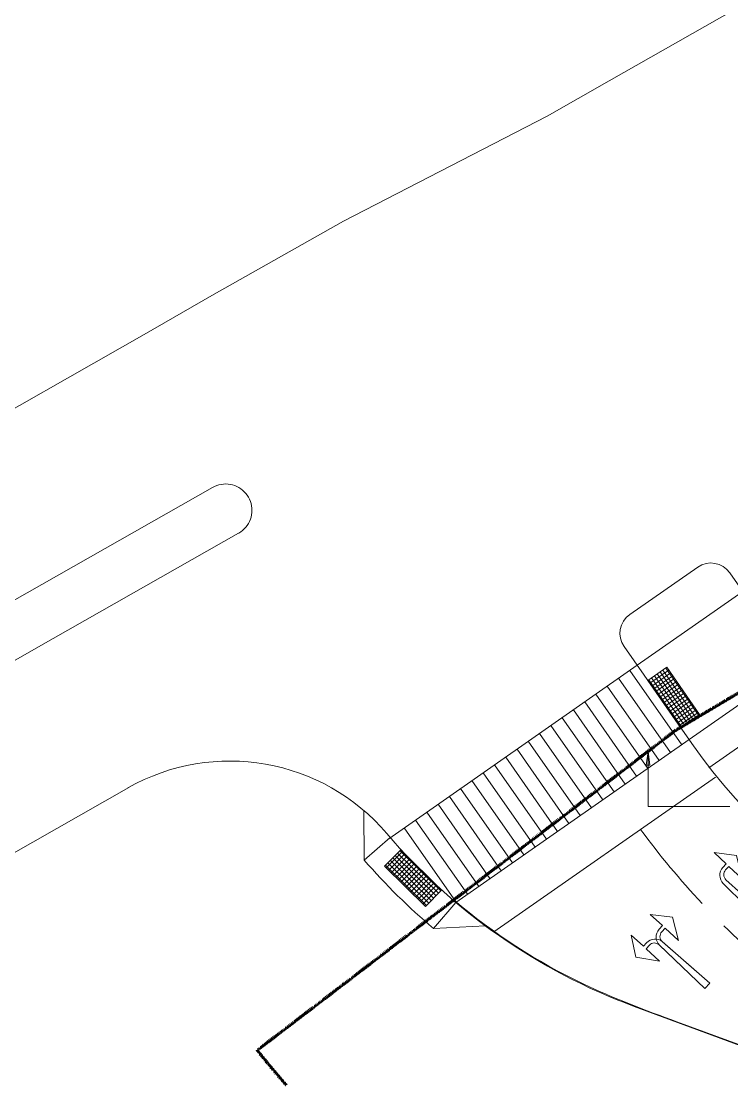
# Model space of a CAD drawing. Header units: millimetres. Extents: x -1578195 to 622687, y -255792 to 391308.
# Drawn here: x -47571 to -16584, y 129729 to 176145 of the extents above; entities that cross this region are included whole.
import ezdxf

# ---------------------------------------------------------------- set-up
doc = ezdxf.new("R2010")
doc.units = ezdxf.units.MM
doc.linetypes.add('Double dash', pattern=[24.5, 10, -3, 2, -3, 2, -4.5])
doc.linetypes.add('Double dash_2_', pattern=[42.8625, 15.875, -4.7625, 6.35, -4.7625, 6.35, -4.7625])
for name, color, linetype, lineweight in [('0-3', 7, 'Double dash_2_', 50), ('A-DETL', 102, 'Continuous', 5), ('A-DETL-GENF', 7, 'Continuous', 5), ('A-FLOR', 7, 'Continuous', 18), ('C-PROP-LINE', 7, 'Double dash', 70), ('C-PROP-LINE-1', 7, 'Double dash_2_', 50), ('G-ANNO-TEXT', 7, 'Continuous', 5), ('OAP832', 7, 'Continuous', 9), ('UNDERLINE', 10, 'Continuous', 35)]:
    doc.layers.add(name, color=color, linetype=linetype, lineweight=lineweight)

# ---------------------------------------------------------------- blocks, each defined once
blk = doc.blocks.new('Family - ___-1112717-B1_F PLAN _2 OF 2_')
at = {"layer": 'C-PROP-LINE'}
for p, q in [((-9055, 151159), (-19086, 145161)), ((-19086, 145161), (-37286, 131230))]:
    blk.add_line(p, q, dxfattribs=at)
blk.add_arc((-2783, 158800), 44165, 218.6257, 221.1642, dxfattribs=at)
blk = doc.blocks.new('Family - ___-3197506-B1_F PLAN _2 OF 2_')
at = {"layer": 'C-PROP-LINE-1'}
for p in [(-9024, 151156), (-37256, 131228)]:
    blk.add_line(p, (-19055, 145159), dxfattribs=at)
blk.add_arc((-2752, 158797), 44165, 218.6257, 221.1609, dxfattribs=at)
blk = doc.blocks.new('TRA')
at = {"layer": 'A-DETL'}
for points in [[(-585057, 147378), (-583632, 145324), (-582811, 145894), (-584236, 147948)], [(-594059, 138226), (-595841, 139979), (-596543, 139266), (-594760, 137513)]]:
    blk.add_lwpolyline(points, close=True, dxfattribs=at)
at = {"layer": 'A-DETL-GENF', "linetype": 'Continuous'}
for p, q in [((-584972, 147255), (-584150, 147825)), ((-584886, 147132), (-584065, 147702)), ((-584651, 147659), (-583227, 145605)), ((-584528, 147745), (-583103, 145691)), ((-584405, 147830), (-582980, 145776)), ((-584282, 147916), (-582857, 145862)), ((-585021, 147403), (-583596, 145349)), ((-584898, 147488), (-583473, 145434)), ((-584801, 147009), (-583979, 147578)), ((-584775, 147574), (-583350, 145520)), ((-584716, 146885), (-583894, 147455)), ((-584630, 146762), (-583808, 147332)), ((-584545, 146639), (-583723, 147209)), ((-584459, 146516), (-583637, 147085)), ((-584374, 146392), (-583552, 146962)), ((-584288, 146269), (-583466, 146839)), ((-584203, 146146), (-583381, 146716)), ((-584117, 146023), (-583295, 146592)), ((-584032, 145899), (-583210, 146469)), ((-583946, 145776), (-583124, 146346)), ((-583861, 145653), (-583039, 146223)), ((-583775, 145530), (-582953, 146099)), ((-583690, 145406), (-582868, 145976)), ((-595770, 139909), (-596471, 139196)), ((-595663, 139803), (-596364, 139090)), ((-594300, 137981), (-596082, 139734)), ((-594195, 138088), (-595977, 139841)), ((-594090, 138195), (-595872, 139948)), ((-594721, 137553), (-596503, 139306)), ((-594616, 137660), (-596398, 139413)), ((-594510, 137767), (-596293, 139520)), ((-595556, 139698), (-596257, 138985)), ((-594405, 137874), (-596188, 139627)), ((-595449, 139593), (-596150, 138880)), ((-595342, 139488), (-596043, 138775)), ((-595235, 139383), (-595936, 138670)), ((-595128, 139278), (-595829, 138565)), ((-595021, 139172), (-595722, 138459)), ((-594914, 139067), (-595615, 138354)), ((-594807, 138962), (-595509, 138249)), ((-594700, 138857), (-595402, 138144)), ((-594593, 138752), (-595295, 138039)), ((-594486, 138647), (-595188, 137934)), ((-594380, 138541), (-595081, 137828)), ((-594273, 138436), (-594974, 137723)), ((-594166, 138331), (-594867, 137618))]:
    blk.add_line(p, q, dxfattribs=at)
at = {"layer": 'A-FLOR'}
for p, q in [((-585852, 150248), (-582884, 152321)), ((-581492, 152073), (-578082, 147191)), ((-585527, 148036), (-580919, 151253)), ((-586099, 148856), (-583138, 144616)), ((-578655, 148011), (-583262, 144793)), ((-577796, 146781), (-582403, 143563)), ((-597429, 139534), (-597448, 141696)), ((-597429, 139534), (-596295, 140516)), ((-594405, 136543), (-593436, 137688)), ((-594405, 136543), (-592143, 136662)), ((-585663, 133148), (-578496, 130495))]:
    blk.add_line(p, q, dxfattribs=at)
at = {"layer": 'A-FLOR', "flags": 128}
for points in [[(-580764, 176944), (-586744, 173544), (-589448, 172007), (-598339, 167413), (-604072, 164171), (-607032, 162470), (-615725, 157528)], [(-607699, 142708), (-616091, 137937)], [(-604048, 155798), (-612130, 151204), (-620823, 146261)], [(-604048, 155798), (-603959, 155844), (-603866, 155882), (-603770, 155911), (-603673, 155932), (-603574, 155945), (-603474, 155949), (-603374, 155944), (-603275, 155930), (-603177, 155908), (-603082, 155878), (-602990, 155839), (-602901, 155793), (-602817, 155739), (-602738, 155678), (-602664, 155610), (-602597, 155536), (-602536, 155457), (-602483, 155373), (-602437, 155284), (-602398, 155191), (-602368, 155096), (-602347, 154999), (-602334, 154899), (-602329, 154800), (-602333, 154700), (-602346, 154601), (-602368, 154503), (-602398, 154408), (-602436, 154315), (-602482, 154226), (-602535, 154142), (-602596, 154062), (-602663, 153988), (-602737, 153921), (-602816, 153859), (-602900, 153805), (-602911, 153799)], [(-602910, 153799), (-610993, 149204), (-619686, 144262)]]:
    blk.add_lwpolyline(points, dxfattribs=at)
at = {"layer": 'A-FLOR'}
blk.add_lwpolyline([(-585057, 147378), (-583632, 145324), (-582811, 145894), (-584236, 147948)], close=True, dxfattribs=at)
at = {"layer": 'A-FLOR', "extrusion": (0, 0, -1)}
blk.add_arc((582312, 151501), 1000, 55.07, 145.07, dxfattribs=at)
at = {"layer": 'A-FLOR'}
for centre, radius, start, end in [((-585279, 149428), 1000, 124.93, 214.93), ((-562642, 158931), 25000, 214.93, 270), ((-603298, 134857), 9000, 40.3765, 119.6188), ((-576635, 157531), 26000, 220.3765, 249.6834), ((-576635, 157531), 27500, 220.8759, 229.746)]:
    blk.add_arc(centre, radius, start, end, dxfattribs=at)

msp = doc.modelspace()

# ---------------------------------------------------------------- hatches: boundary and pattern name
at = {"layer": 'G-ANNO-TEXT'}
msp.add_hatch(color=256, dxfattribs=at).paths.add_polyline_path([(-20233.6, 144277), (-20312.6, 143677), (-20154.6, 143677)], flags=0)

# ---------------------------------------------------------------- linework, layer by layer
at = {"layer": 'A-DETL'}
for points in [[(-15006, 136599), (-14786.7, 136832.1), (-16834.2, 138673.9, -0.4207693), (-16852.1, 139102.5), (-16705.8, 139258.1), (-16128.6, 138715.2), (-16370, 139731.9), (-17353.2, 139867.1), (-16822.3, 139367.8), (-16967.4, 139213.5, 0.4077774), (-16953.8, 138514.5), (-15006, 136599)], [(-17762.6, 133923.5), (-17545.9, 134159), (-19613.6, 135978.1, -0.4207693), (-19636.3, 136406.5), (-19491.7, 136563.7), (-18908.5, 136027.2), (-19161.1, 137041.2), (-20145.8, 137165.4), (-19609.4, 136672), (-19752.8, 136516.2, 0.4077774), (-19731.4, 135817.4), (-17762.6, 133923.5)]]:
    msp.add_lwpolyline(points, format="xyb", dxfattribs=at)
at = {"layer": 'A-DETL', "extrusion": (0, 0, -1)}
msp.add_lwpolyline([(17545.9, 134159), (17762.6, 133923.5), (19747.5, 135832.6, -0.4207693), (20176.3, 135819.5), (20320.9, 135662.3), (19737.7, 135125.8), (20769.2, 135293.1), (20975, 136264), (20438.6, 135770.6), (20295.3, 135926.4, 0.4077774), (19597.1, 135963.4), (17545.9, 134159)], format="xyb", dxfattribs=at)
at = {"layer": 'A-FLOR'}
for p, q in [((-5357.1, 153347), (-19063.9, 145152.1)), ((-29928, 136836.6), (-19063.9, 145152.1)), ((-18973, 132481.7), (-13691.5, 130525.7))]:
    msp.add_line(p, q, dxfattribs=at)
for centre, radius, start, end in [((-11734.5, 157724.9), 26175.4, 229.62524, 244.34171), ((-4438, 174494.6), 44456.1, 245.22369, 250.91615)]:
    msp.add_arc(centre, radius, start, end, dxfattribs=at)
at = {"layer": 'G-ANNO-TEXT'}
for p, q in [((-20233.6, 144277), (-20312.6, 143677)), ((-20154.6, 143677), (-20233.6, 144277)), ((-20233.6, 144277), (-20233.6, 141878.5)), ((-20312.6, 143677), (-20154.6, 143677)), ((-20233.6, 141878.5), (-16663.5, 141878.5))]:
    msp.add_line(p, q, dxfattribs=at)
at = {"layer": 'OAP832'}
for p, q in [((-31545.4, 140466.8), (-20707.5, 148035.9)), ((-28616.8, 137687.7), (-18442.8, 144793.2)), ((-27917, 143000.9), (-25652.3, 139758.1)), ((-26966.5, 136400.8), (-17297.6, 143153.5))]:
    msp.add_line(p, q, dxfattribs=at)
at = {"layer": 'OAP832', "ltscale": 5}
for p, q in [((-21030.3, 147810.5), (-18765.6, 144567.7)), ((-21522.2, 147467), (-19257.5, 144224.2))]:
    msp.add_line(p, q, dxfattribs=at)
at = {"layer": 'OAP832', "ltscale": 2}
for p, q in [((-22506, 146779.9), (-20241.3, 143537.1)), ((-22014.1, 147123.4), (-19749.4, 143880.6)), ((-22997.9, 146436.3), (-20733.2, 143193.5)), ((-23981.8, 145749.2), (-21717, 142506.5)), ((-23489.8, 146092.8), (-21225.1, 142850)), ((-24473.7, 145405.7), (-22209, 142162.9)), ((-24965.6, 145062.1), (-22700.9, 141819.4)), ((-25949.4, 144375), (-23684.7, 141132.3)), ((-25457.5, 144718.6), (-23192.8, 141475.8)), ((-26441.3, 144031.5), (-24176.6, 140788.7)), ((-26933.2, 143688), (-24668.5, 140445.2)), ((-27425.1, 143344.4), (-25160.4, 140101.6)), ((-28409, 142657.3), (-26144.2, 139414.5)), ((-28900.9, 142313.8), (-26636.2, 139071)), ((-29884.7, 141626.7), (-27620, 138383.9)), ((-29392.8, 141970.2), (-27128.1, 138727.5)), ((-30376.6, 141283.1), (-28111.9, 138040.4)), ((-30868.5, 140939.6), (-28603.8, 137696.8))]:
    msp.add_line(p, q, dxfattribs=at)
for start, end in [(216.50061, 223.10384), (225.24196, 232.07692)]:
    msp.add_arc((8774.7, 162582.3), 36500, start, end, dxfattribs=at)

# ---------------------------------------------------------------- block references
at = {"layer": '0-3', "rotation": 359.9997000009001}
msp.add_blockref('Family - ___-3197506-B1_F PLAN _2 OF 2_', (0, 0), dxfattribs=at)
at = {"layer": 'C-PROP-LINE'}
msp.add_blockref('Family - ___-1112717-B1_F PLAN _2 OF 2_', (0, 0), dxfattribs=at)
at = {"layer": 'UNDERLINE'}
msp.add_blockref('TRA', (564819.1, 0), dxfattribs=at)

doc.saveas('drawing.dxf')
